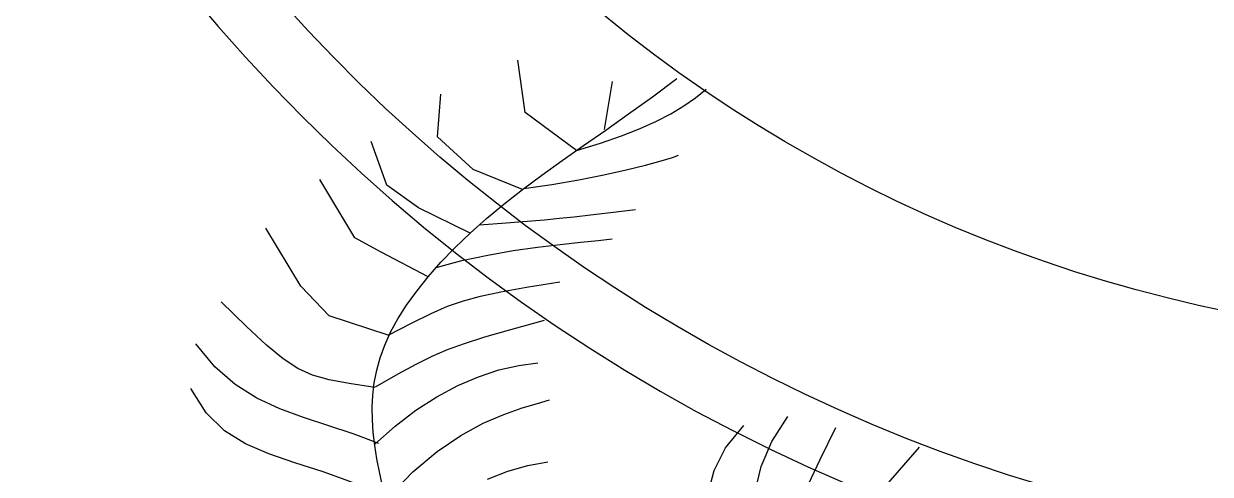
# Model space of a CAD drawing. Header units: millimetres. Extents: x -1030105 to 906887, y -616134 to 1220667.
# Drawn here: x -78590 to -77481, y 507543 to 507964 of the extents above; entities that cross this region are included whole.
import ezdxf

# ---------------------------------------------------------------- set-up
doc = ezdxf.new("R2010")
doc.units = ezdxf.units.MM
doc.header["$MEASUREMENT"] = 0
doc.layers.add('A-Furniture', color=143, linetype='Continuous')
doc.layers.add('A-Tree', color=98, linetype='Continuous')

# ---------------------------------------------------------------- blocks, each defined once
blk = doc.blocks.new('ggsr4')
at = {"color": 0}
for radius in [1540, 1340]:
    blk.add_arc((141970, 1125357.5), radius, 280.3625, 168.4458, dxfattribs=at)
at = {"layer": 'A-Furniture', "color": 8, "linetype": 'Continuous', "ltscale": 50}
blk.add_circle((141970, 1125357.5), 1600, dxfattribs=at)
blk.add_arc((141970, 1125357.5), 1540, 280.3625, 168.4458, dxfattribs=at)
blk = doc.blocks.new('FUR')
at = {"layer": 'A-Furniture', "xscale": -1, "rotation": 182.8269729975592}
blk.add_blockref('ggsr4', (-229801.8, 1102697.5), dxfattribs=at)
blk = doc.blocks.new('CAY8')
at = {"color": 0, "linetype": 'ByBlock'}
for p, q in [((-715.36, 279.03), (-748.67, 301.93)), ((-734.76, 243.92), (-754.65, 251.02)), ((-719.27, 238.75), (-734.76, 243.92)), ((-742.03, 214.2), (-758.06, 221.92)), ((-726.54, 209.63), (-742.03, 214.2)), ((-711.4, 207.6), (-726.54, 209.63)), ((-735.31, 187.11), (-749.7, 196.55)), ((-720.99, 181.91), (-735.31, 187.11)), ((-706.38, 179.97), (-720.99, 181.91)), ((-940.31, 145.77), (-946.12, 151.56)), ((-934.72, 139.39), (-940.31, 145.77)), ((-929.27, 132.25), (-934.72, 139.39)), ((-903.4, 136.14), (-905.16, 139.66)), ((-900.66, 129.73), (-903.4, 136.14)), ((-938.06, 120.19), (-950.52, 133.45)), ((-923.86, 124.17), (-929.27, 132.25)), ((-897.13, 120.78), (-900.66, 129.73)), ((-926.3, 107.28), (-938.06, 120.19)), ((-918.42, 114.98), (-923.86, 124.17)), ((-893.03, 109.64), (-897.13, 120.78)), ((-912.87, 104.49), (-918.42, 114.98)), ((-866.73, 103.18), (-870.26, 117.82)), ((-915.13, 94.78), (-926.3, 107.28)), ((-888.55, 96.66), (-893.03, 109.64)), ((-907.13, 92.54), (-912.87, 104.49)), ((-863.96, 91.6), (-866.73, 103.18)), ((-849.34, 97.83), (-851.31, 105.97)), ((-915.31, 93.97), (-944.35, 95.55)), ((-904.45, 82.71), (-915.13, 94.78)), ((-901.11, 78.94), (-907.13, 92.54)), ((-883.92, 82.19), (-888.55, 96.66)), ((-847.07, 87.58), (-849.34, 97.83)), ((-861.73, 82.01), (-863.96, 91.6)), ((-844.41, 75.63), (-847.07, 87.58)), ((-901.11, 78.94), (-920.03, 45.94)), ((-894.15, 71.11), (-904.45, 82.71)), ((-879.33, 66.59), (-883.92, 82.19)), ((-859.81, 73.35), (-861.73, 82.01)), ((-816.81, 58.6), (-822.28, 77.84)), ((-748.84, 72.89), (-751.65, 79.75)), ((-711.41, 71.43), (-714.98, 82.98)), ((-884.13, 60.01), (-894.15, 71.11)), ((-857.97, 64.53), (-859.81, 73.35)), ((-841.29, 62.35), (-844.41, 75.63)), ((-790.79, 52.1), (-798.63, 71.3)), ((-745.1, 64.09), (-748.84, 72.89)), ((-706.62, 59.85), (-711.41, 71.43)), ((-874.99, 50.22), (-879.33, 66.59)), ((-855.98, 54.49), (-857.97, 64.53)), ((-770.01, 59.2), (-772.76, 70.25)), ((-740.07, 53.73), (-745.1, 64.09)), ((-874.29, 49.47), (-884.13, 60.01)), ((-837.6, 48.13), (-841.29, 62.35)), ((-812.38, 43.65), (-816.81, 58.6)), ((-765.98, 47.82), (-770.01, 59.2)), ((-700.61, 48.42), (-706.62, 59.85)), ((-853.61, 42.16), (-855.98, 54.49)), ((-784.56, 37.21), (-790.79, 52.1)), ((-733.38, 42.15), (-740.07, 53.73)), ((-920.03, 45.94), (-950.64, 38.02)), ((-874.29, 49.47), (-882.84, 18.93)), ((-864.53, 39.51), (-874.29, 49.47)), ((-833.26, 33.37), (-837.6, 48.13)), ((-808.47, 31.85), (-812.38, 43.65)), ((-760.64, 36.22), (-765.98, 47.82)), ((-854.77, 30.18), (-864.53, 39.51)), ((-850.62, 26.47), (-853.61, 42.16)), ((-779.36, 25.52), (-784.56, 37.21)), ((-753.97, 24.54), (-760.64, 36.22)), ((-724.7, 29.72), (-733.38, 42.15)), ((-845.03, 21.49), (-854.77, 30.18)), ((-828.19, 18.44), (-833.26, 33.37)), ((-804.58, 22.05), (-808.47, 31.85)), ((-713.65, 16.79), (-724.7, 29.72)), ((-845.03, 21.49), (-856.53, -10.84)), ((-835.35, 13.48), (-845.03, 21.49)), ((-800.21, 13.1), (-804.58, 22.05)), ((-774.58, 15.91), (-779.36, 25.52)), ((-745.95, 12.89), (-753.97, 24.54)), ((-882.84, 18.93), (-899.71, -4.3)), ((-822.29, 3.73), (-828.19, 18.44)), ((-769.62, 7.25), (-774.58, 15.91)), ((-699.89, 3.72), (-713.65, 16.79)), ((-825.79, 6.17), (-835.35, 13.48)), ((-794.86, 3.85), (-800.21, 13.1)), ((-763.89, -1.56), (-769.62, 7.25)), ((-736.57, 1.39), (-745.95, 12.89)), ((-816.37, -0.4), (-825.79, 6.17)), ((-788, -6.85), (-794.86, 3.85)), ((-725.8, -9.84), (-736.57, 1.39)), ((-683.06, -9.12), (-699.89, 3.72)), ((-899.71, -4.3), (-925.26, -5.25)), ((-816.37, -0.4), (-827.79, -29.94)), ((-807.15, -6.22), (-816.37, -0.4)), ((-798.18, -11.25), (-807.15, -6.22)), ((-779.15, -20.14), (-788, -6.85)), ((-756.8, -11.65), (-763.89, -1.56)), ((-856.53, -10.84), (-867.7, -31.11)), ((-789.49, -15.47), (-798.18, -11.25)), ((-747.75, -24.14), (-756.8, -11.65)), ((-713.63, -20.68), (-725.8, -9.84)), ((-687.82, -12.8), (-696.76, -15.8)), ((-781.12, -18.86), (-789.49, -15.47)), ((-779.15, -20.14), (-786.6, -56.32)), ((-773.03, -21.47), (-781.12, -18.86)), ((-712.99, -20.57), (-720.56, -22.34)), ((-714.34, -18.39), (-718.33, -34.22)), ((-705.11, -18.39), (-712.99, -20.57)), ((-696.76, -15.8), (-705.11, -18.39)), ((-765.19, -23.35), (-773.03, -21.47)), ((-757.53, -24.55), (-765.19, -23.35)), ((-750.03, -25.13), (-757.53, -24.55)), ((-742.62, -25.15), (-750.03, -25.13)), ((-747.27, -24.49), (-747.77, -39.89)), ((-735.28, -24.65), (-742.62, -25.15)), ((-727.94, -23.7), (-735.28, -24.65)), ((-720.56, -22.34), (-727.94, -23.7)), ((-867.7, -31.11), (-892.5, -43.25)), ((-827.79, -29.94), (-834.43, -46.41)), ((-718.33, -34.22), (-721.53, -49.67)), ((-689.29, -30.75), (-693.87, -49.46)), ((-747.77, -39.89), (-748.62, -52.08)), ((-834.43, -46.41), (-866.51, -71.01)), ((-693.87, -49.46), (-697.34, -66.76)), ((-786.6, -56.32), (-802.1, -75.22)), ((-748.62, -52.08), (-750.3, -62.19)), ((-721.53, -49.67), (-724.59, -64.71)), ((-750.3, -62.19), (-753.27, -71.35)), ((-724.59, -64.71), (-728.17, -79.33)), ((-697.34, -66.76), (-700.75, -82.7)), ((-802.1, -75.22), (-834.18, -99.82)), ((-753.27, -71.35), (-758.02, -80.71)), ((-758.02, -80.71), (-765.01, -91.38)), ((-728.17, -79.33), (-732.94, -93.53)), ((-700.75, -82.7), (-705.12, -97.3)), ((-765.01, -91.38), (-774.71, -104.52)), ((-732.94, -93.53), (-739.56, -107.29)), ((-705.12, -97.3), (-711.47, -110.59)), ((-774.71, -104.52), (-787.6, -121.24)), ((-739.56, -107.29), (-748.69, -120.61)), ((-711.47, -110.59), (-720.85, -122.6)), ((-748.69, -120.61), (-760.98, -133.48)), ((-720.85, -122.6), (-734.27, -133.37))]:
    blk.add_line(p, q, dxfattribs=at)
blk = doc.blocks.new('CÂY')
at = {"layer": 'A-Tree', "color": 8, "ltscale": 10, "xscale": 1.569782766103746, "yscale": 1.569782766103746, "zscale": 1.569782766103746, "rotation": 263.4853596317483}
blk.add_blockref('CAY8', (10836.7, -2657.5), dxfattribs=at)
blk = doc.blocks.new('BỐ TRÍ LAY OUT')
at = {"layer": 'A-Furniture', "color": 3}
for name, p in [('CÂY', (4286.8, 4469.3)), ('FUR', (48783.7, 18654.7))]:
    blk.add_blockref(name, p, dxfattribs=at)
blk = doc.blocks.new('KIẾN TRÚC')
h = blk.add_hatch(color=9)
h.dxf.hatch_style = 1
edge = h.paths.add_edge_path(flags=16)
edge.add_line((62282, 27412), (55232.8, 27412))
edge.add_arc((32545.5, 30716.7), 22926.7, 284.53695, 351.71258, ccw=False)
edge.add_line((38300.2, 8523.9), (13217.5, 8523.9))
edge.add_arc((23753.1, 24110.8), 18813.6, 227.76772, 235.9443, ccw=False)
edge.add_arc((7788.8, 12733.4), 4187, 236.059, 322.4361, ccw=False)
edge.add_arc((13873.6, 18503.3), 12505.3, 190.83274, 227.66057, ccw=False)
edge.add_arc((25477.5, 20792.2), 24332.7, 180.68322, 190.99113, ccw=False)
edge.add_arc((3282.9, 20557.2), 2137.1, 101.0808, 181.4794, ccw=False)
edge.add_line((2872.2, 22654.5), (4986.1, 23013.1))
edge.add_arc((28039.7, 24288.4), 23088.9, 153.20143, 183.1663, ccw=False)
edge.add_arc((10232.3, 40544.6), 6483.1, 182.84011, 244.39627, ccw=False)
edge.add_arc((-6425, 39970.9), 10185.3, 1.42081, 26.70696)
edge.add_arc((10590.6, 49414.3), 9292.7, 144.71332, 211.57549, ccw=False)
edge.add_arc((-12326.2, 64090.2), 17935.6, 328.73754, 356.18995)
edge.add_arc((16735.3, 62308.6), 11181, 84.12439, 176.97619, ccw=False)
edge.add_arc((20709, 99752.5), 26473.2, 263.86537, 288.48696)
edge.add_arc((35667.4, 54479.7), 21207.1, 73.35107, 108.03024, ccw=False)
edge.add_arc((44765.5, 84516.2), 10177.4, 252.72587, 285.71301)
edge.add_arc((49659, 68416), 6655.6, 49.49954, 108.73112, ccw=False)
edge.add_arc((48035, 66009.8), 9545.5, -2.32883, 51.46764, ccw=False)
edge.add_line((57572.7, 65622), (49483.5, 65623.9))
edge.add_line((49483.5, 65623.9), (62282, 65623.9))
edge.add_line((62282, 65623.9), (62282, 27412))
h.paths.add_polyline_path([(0, 77895.5), (64428.5, 77895.5), (64428.5, -0.6), (-1.8, 0.6)])

msp = doc.modelspace()

# ---------------------------------------------------------------- block references
at = {"color": 3}
for name, p in [('KIẾN TRÚC', (-106778.5, 495876.5)), ('BỐ TRÍ LAY OUT', (-93480.293, 504642.113))]:
    msp.add_blockref(name, p, dxfattribs=at)

doc.saveas('drawing.dxf')
